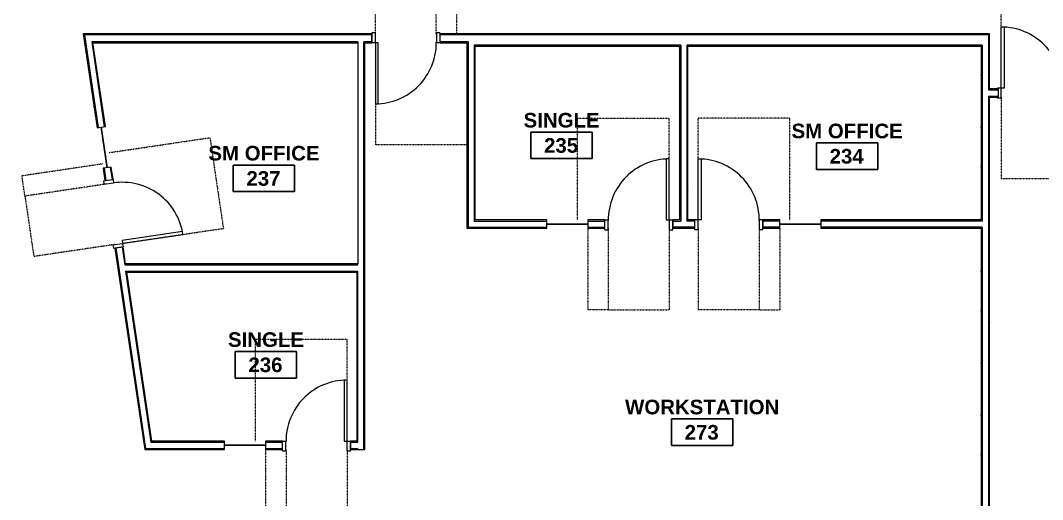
# Model space of a CAD drawing. Header units: inches. Extents: x 25329 to 28023, y 11893 to 13703.
# Drawn here: x 26732 to 27332, y 12308 to 12589 of the extents above; entities that cross this region are included whole.
import ezdxf

# ---------------------------------------------------------------- set-up
doc = ezdxf.new("R2010")
doc.units = ezdxf.units.IN
doc.header["$MEASUREMENT"] = 0
doc.linetypes.add('Dash', pattern=[0.25, 0.125, -0.125])
for name, color, linetype, lineweight in [('A-AREA-IDEN', 2, 'Continuous', 9), ('A-DOOR', 31, 'Continuous', 13), ('A-DOOR-FRAM', 31, 'Continuous', 20), ('A-GENM', 13, 'Continuous', 13), ('A-GLAZ', 151, 'Continuous', 13), ('A-WALL', 113, 'Continuous', 13), ('A-WALL-PATT', 111, 'Continuous', 13), ('I-WALL', 2, 'Continuous', 13)]:
    doc.layers.add(name, color=color, linetype=linetype, lineweight=lineweight)
doc.styles.add('Swis721 Lt BT_B', font='', dxfattribs={"height": 8.583975})
doc.styles.get('Swis721 Lt BT_B').set_extended_font_data('Swis721 Lt BT', bold=True)
pattern_1 = [(0, (0, 0), (30.72, 7.68), [1.267, -21.773, 1.267, -21.773, -122.88]), (0, (0, 0), (30.72, 7.68), [-46.08, 1.267, -44.813, 1.267, -21.773, -53.76]), (0, (0, 0), (30.72, 7.68), [-115.2, 1.267, -14.093, 1.267, -37.133]), (120, (11.52, 3.84), (-22.0110751, 22.7643004), [1.267, -21.773, 1.267, -21.773, -122.88]), (120, (11.52, 3.84), (-22.0110751, 22.7643004), [-46.08, 1.267, -44.813, 1.267, -21.773, -53.76]), (120, (11.52, 3.84), (-22.0110751, 22.7643004), [-115.2, 1.267, -14.093, 1.267, -37.133]), (240, (15.36, 19.2), (-8.7089249, -30.4443004), [1.267, -21.773, 1.267, -21.773, -122.88]), (240, (15.36, 19.2), (-8.7089249, -30.4443004), [-46.08, 1.267, -44.813, 1.267, -21.773, -53.76]), (240, (15.36, 19.2), (-8.7089249, -30.4443004), [-115.2, 1.267, -14.093, 1.267, -37.133])]

# ---------------------------------------------------------------- blocks, each defined once
blk = doc.blocks.new('Double Flush - Int-F-WDMF-72_ x 84_-4907585-FIRST FLOOR CONSTRUCTION')
at = {"layer": 'A-DOOR', "lineweight": 20}
for p, q in [((-34.16, -2.94), (-35.91, -2.94)), ((-35.91, -2.94), (-35.91, -38.75)), ((-34.16, -38.75), (-34.16, -2.94)), ((34.16, -2.94), (35.91, -2.94)), ((34.16, -38.75), (34.16, -2.94)), ((35.91, -2.94), (35.91, -38.75)), ((-35.91, -38.75), (-34.16, -38.75)), ((35.91, -38.75), (34.16, -38.75))]:
    blk.add_line(p, q, dxfattribs=at)
at = {"layer": 'A-DOOR', "lineweight": 9}
for centre, start, end in [((-35.91, -2.94), 270, 0.5), ((35.91, -2.94), 179.5, 270)]:
    blk.add_arc(centre, 35.81, start, end, dxfattribs=at)
at = {"layer": 'A-DOOR-FRAM'}
for p, q in [((-38, 2.94), (-38, 2.44)), ((-38, 2.94), (-36, 2.94)), ((-38, 2.44), (-37.5, 2.44)), ((-37.5, 2.44), (-37.5, -2.44)), ((-36, 2.94), (-36, -2.94)), ((36, 2.94), (36, -2.94)), ((36, 2.94), (38, 2.94)), ((37.5, 2.44), (37.5, -2.44)), ((37.5, 2.44), (38, 2.44)), ((38, 2.94), (38, 2.44)), ((-38, -2.94), (-38, -2.44)), ((-38, -2.44), (-37.5, -2.44)), ((-38, -2.94), (-36, -2.94)), ((36, -2.94), (38, -2.94)), ((37.5, -2.44), (38, -2.44)), ((38, -2.94), (38, -2.44))]:
    blk.add_line(p, q, dxfattribs=at)
at = {"layer": 'A-GENM', "linetype": 'Dash', "lineweight": 9}
for p, q in [((0.09, 50.44), (-35.91, 50.44)), ((-35.91, 2.44), (-35.91, 50.44)), ((0.09, 50.44), (35.91, 50.44)), ((35.91, 2.44), (35.91, 50.44)), ((35.87, 2.44), (35.91, 2.44)), ((-35.91, -2.44), (-35.91, -62.44)), ((35.87, -2.44), (35.91, -2.44)), ((35.91, -2.44), (35.91, -62.44)), ((-35.91, -62.44), (35.91, -62.44))]:
    blk.add_line(p, q, dxfattribs=at)
blk = doc.blocks.new('Single Flush - OTJ_SOLIDFLUSH_ALUM-4900816-FIRST FLOOR CONSTRUCTION')
at = {"layer": 'A-DOOR', "lineweight": 20}
for p, q in [((16.16, 38.25), (16.16, 2.44)), ((17.91, 38.25), (16.16, 38.25)), ((17.91, 2.44), (17.91, 38.25)), ((16.16, 2.44), (17.91, 2.44))]:
    blk.add_line(p, q, dxfattribs=at)
at = {"layer": 'A-DOOR', "lineweight": 9}
blk.add_arc((17.91, 2.44), 35.81, 90, 180.5, dxfattribs=at)
at = {"layer": 'A-DOOR-FRAM'}
for p, q in [((-20, -3.31), (-20, 2.44)), ((-20, 2.44), (-18, 2.44)), ((-18, -3.31), (-18, 2.44)), ((18, -3.31), (18, 2.44)), ((18, 2.44), (20, 2.44)), ((20, -3.31), (20, 2.44)), ((-20, -3.31), (-18, -3.31)), ((18, -3.31), (20, -3.31))]:
    blk.add_line(p, q, dxfattribs=at)
at = {"layer": 'A-GENM', "linetype": 'Dash', "lineweight": 9}
for p, q in [((-35.91, 62.25), (17.91, 62.25)), ((-35.91, 2.44), (-35.91, 62.25)), ((17.91, 2.44), (17.91, 62.25)), ((17.87, 2.44), (17.91, 2.44)), ((-29.91, -2.44), (-29.91, -50.25)), ((-17.91, -2.44), (-17.91, -50.25)), ((17.87, -2.44), (17.91, -2.44)), ((17.91, -2.44), (17.91, -50.25)), ((-17.91, -50.25), (-29.91, -50.25)), ((-17.91, -50.25), (17.91, -50.25))]:
    blk.add_line(p, q, dxfattribs=at)
blk = doc.blocks.new('Frameless opening with glazing - 24_ x 96_-4900874-FIRST FLOOR CONSTRUCTION')
at = {"layer": 'A-GLAZ', "lineweight": 30}
blk.add_line((-13.5, 0.0625), (10.5, 0.0625), dxfattribs=at)
blk = doc.blocks.new('Single Flush - OTJ_SOLIDFLUSH_ALUM-5159735-FIRST FLOOR CONSTRUCTION')
at = {"layer": 'A-DOOR', "lineweight": 20}
for p, q in [((16.16, 38.44), (16.16, 2.62)), ((17.91, 38.44), (16.16, 38.44)), ((17.91, 2.62), (17.91, 38.44)), ((16.16, 2.62), (17.91, 2.62))]:
    blk.add_line(p, q, dxfattribs=at)
at = {"layer": 'A-DOOR', "lineweight": 9}
blk.add_arc((17.91, 2.62), 35.81, 90, 180.5, dxfattribs=at)
at = {"layer": 'A-DOOR-FRAM'}
for p, q in [((-20, -3.12), (-20, 2.62)), ((-20, 2.62), (-18, 2.62)), ((-18, -3.12), (-18, 2.62)), ((18, -3.12), (18, 2.62)), ((18, 2.62), (20, 2.62)), ((20, -3.12), (20, 2.62)), ((-20, -3.12), (-18, -3.12)), ((18, -3.12), (20, -3.12))]:
    blk.add_line(p, q, dxfattribs=at)
at = {"layer": 'A-GENM', "linetype": 'Dash', "lineweight": 9}
for p, q in [((-35.91, 62.44), (17.91, 62.44)), ((17.91, 2.62), (17.91, 62.44)), ((17.87, 2.62), (17.91, 2.62)), ((-29.91, -2.63), (-29.91, -50.44)), ((-17.91, -2.63), (-17.91, -50.44)), ((17.87, -2.63), (17.91, -2.63)), ((17.91, -2.63), (17.91, -50.44)), ((-17.91, -50.44), (-29.91, -50.44)), ((-17.91, -50.44), (17.91, -50.44))]:
    blk.add_line(p, q, dxfattribs=at)
blk = doc.blocks.new('Single Flush - OTJ_SOLIDFLUSH_ALUM-4900275-FIRST FLOOR CONSTRUCTION')
at = {"layer": 'A-DOOR', "lineweight": 20}
for p, q in [((16.16, -2.44), (17.91, -2.44)), ((16.16, -38.25), (16.16, -2.44)), ((17.91, -2.44), (17.91, -38.25)), ((17.91, -38.25), (16.16, -38.25))]:
    blk.add_line(p, q, dxfattribs=at)
at = {"layer": 'A-DOOR', "lineweight": 9}
blk.add_arc((17.91, -2.44), 35.81, 179.5, 270, dxfattribs=at)
at = {"layer": 'A-DOOR-FRAM'}
for p, q in [((-20, 3.31), (-20, -2.44)), ((-20, 3.31), (-18, 3.31)), ((-18, 3.31), (-18, -2.44)), ((18, 3.31), (18, -2.44)), ((18, 3.31), (20, 3.31)), ((20, 3.31), (20, -2.44)), ((-20, -2.44), (-18, -2.44)), ((18, -2.44), (20, -2.44))]:
    blk.add_line(p, q, dxfattribs=at)
at = {"layer": 'A-GENM', "linetype": 'Dash', "lineweight": 9}
for p, q in [((-17.91, 50.25), (-29.91, 50.25)), ((-29.91, 2.44), (-29.91, 50.25)), ((-17.91, 50.25), (17.91, 50.25)), ((-17.91, 2.44), (-17.91, 50.25)), ((17.91, 2.44), (17.91, 50.25)), ((17.87, 2.44), (17.91, 2.44)), ((-35.91, -2.44), (-35.91, -62.25)), ((17.87, -2.44), (17.91, -2.44)), ((17.91, -2.44), (17.91, -62.25)), ((-35.91, -62.25), (17.91, -62.25))]:
    blk.add_line(p, q, dxfattribs=at)
blk = doc.blocks.new('Room Tag - Room Name and Number-3379422-FIRST FLOOR CONSTRUCTION')
at = {"layer": 'A-AREA-IDEN'}
for p, q in [((-0.1881, -0.1636), (-0.1881, -0.0018)), ((-0.1881, -0.0018), (0.1869, -0.0018)), ((0.1869, -0.0018), (-0.1881, -0.0018)), ((-0.1881, -0.0018), (-0.1881, -0.1636)), ((0.1869, -0.0018), (0.1869, -0.1636)), ((0.1869, -0.1636), (0.1869, -0.0018)), ((0.1869, -0.1636), (-0.1881, -0.1636)), ((-0.1881, -0.1636), (0.1869, -0.1636))]:
    blk.add_line(p, q, dxfattribs=at)

msp = doc.modelspace()

# ---------------------------------------------------------------- hatches: boundary and pattern name
at = {"layer": 'A-WALL-PATT', "lineweight": 9}
h = msp.add_hatch(dxfattribs=at)
h.set_pattern_fill('FP2_2', color=256, style=0, pattern_type=2)
h.set_pattern_definition(pattern_1)
h.paths.add_polyline_path([(26978.12, 12580.36), (26994.03, 12580.36), (26994.03, 12580.98), (26978.12, 12580.98)], flags=0)
h.paths.add_polyline_path([(26769.37, 12580.36), (26938.12, 12580.36), (26938.12, 12580.98), (26768.64, 12580.98), (26768.74, 12580.36)], flags=0)
h = msp.add_hatch(dxfattribs=at)
h.set_pattern_fill('FP2_2', color=256, style=0, pattern_type=2)
h.set_pattern_definition(pattern_1)
h.paths.add_polyline_path([(26804.78, 12337.71), (26805.32, 12337.71), (26787.89, 12455.33), (26787.27, 12455.24), (26804.69, 12337.71)], flags=0)
h.paths.add_polyline_path([(26781.41, 12494.81), (26782.03, 12494.9), (26780.95, 12502.16), (26780.34, 12502.07), (26781.4, 12494.9)], flags=0)
h.paths.add_polyline_path([(26776.82, 12525.81), (26777.44, 12525.9), (26769.37, 12580.36), (26768.74, 12580.35), (26773.97, 12545.04)], flags=0)
h = msp.add_hatch(dxfattribs=at)
h.set_pattern_fill('FP2_2', color=256, style=0, pattern_type=2)
h.set_pattern_definition(pattern_1)
h.paths.add_polyline_path([(26808.35, 12341.96), (26808.99, 12341.96), (26794.21, 12441.71), (26793.57, 12441.71), (26807.6, 12347.02)], flags=0)
h.paths.add_polyline_path([(26793.04, 12445.34), (26793.67, 12445.34), (26792.1, 12455.95), (26791.48, 12455.86), (26792.93, 12446.03)], flags=0)
h.paths.add_polyline_path([(26785.62, 12495.43), (26786.23, 12495.52), (26785.16, 12502.78), (26784.54, 12502.69), (26785.16, 12498.52)], flags=0)
h.paths.add_polyline_path([(26781.02, 12526.43), (26781.64, 12526.52), (26774.35, 12575.73), (26773.72, 12575.73), (26778.27, 12545.04)], flags=0)
h = msp.add_hatch(dxfattribs=at)
h.set_pattern_fill('FP2_2', color=256, style=0, pattern_type=2)
h.set_pattern_definition(pattern_1)
h.paths.add_polyline_path([(26934.12, 12445.96), (26934.12, 12575.73), (26933.5, 12575.73), (26933.5, 12445.96)], flags=0)
h = msp.add_hatch(dxfattribs=at)
h.set_pattern_fill('FP2_2', color=256, style=0, pattern_type=2)
h.set_pattern_definition(pattern_1)
h.paths.add_polyline_path([(27296.61, 12580.36), (27300.24, 12580.36), (27300.22, 12580.98), (26994.03, 12580.98), (26994.03, 12580.36), (27295.99, 12580.36)], flags=0)
h = msp.add_hatch(dxfattribs=at)
h.set_pattern_fill('FP2_2', color=256, style=0, pattern_type=2)
h.set_pattern_definition(pattern_1)
h.paths.add_polyline_path([(26994.03, 12466.86), (26994.66, 12466.86), (26994.66, 12576.36), (26994.03, 12576.36), (26994.03, 12471.11)], flags=0)
h = msp.add_hatch(dxfattribs=at)
h.set_pattern_fill('FP2_2', color=256, style=0, pattern_type=2)
h.set_pattern_definition(pattern_1)
h.paths.add_polyline_path([(27300.24, 12136.26), (27300.86, 12136.26), (27300.86, 12544.42), (27300.24, 12544.42), (27300.24, 12226.47)], flags=0)
h.paths.add_polyline_path([(27300.86, 12548.04), (27300.86, 12580.98), (27300.24, 12580.98), (27300.24, 12548.04)], flags=0)
h = msp.add_hatch(dxfattribs=at)
h.set_pattern_fill('FP2_2', color=256, style=0, pattern_type=2)
h.set_pattern_definition(pattern_1)
h.paths.add_polyline_path([(27123.78, 12573.73), (27295.99, 12573.73), (27295.99, 12574.36), (27123.16, 12574.36), (27123.16, 12573.73)], flags=0)
h.paths.add_polyline_path([(27118.91, 12573.73), (27119.53, 12573.73), (27119.51, 12574.36), (26998.28, 12574.36), (26998.28, 12573.73), (27010.17, 12573.73)], flags=0)
h = msp.add_hatch(dxfattribs=at)
h.set_pattern_fill('FP2_2', color=256, style=0, pattern_type=2)
h.set_pattern_definition(pattern_1)
h.paths.add_polyline_path([(26998.28, 12471.11), (26998.91, 12471.11), (26998.91, 12573.73), (26998.28, 12573.73), (26998.28, 12545.04)], flags=0)
h = msp.add_hatch(dxfattribs=at)
h.set_pattern_fill('FP2_2', color=256, style=0, pattern_type=2)
h.set_pattern_definition(pattern_1)
h.paths.add_polyline_path([(27118.91, 12466.86), (27119.53, 12466.86), (27119.53, 12467.48), (27118.91, 12467.48)], flags=0)
h.paths.add_polyline_path([(27118.91, 12471.11), (27119.53, 12471.11), (27119.53, 12573.73), (27118.91, 12573.73), (27118.91, 12471.73)], flags=0)
h = msp.add_hatch(dxfattribs=at)
h.set_pattern_fill('FP2_2', color=256, style=0, pattern_type=2)
h.set_pattern_definition(pattern_1)
h.paths.add_polyline_path([(27123.78, 12471.11), (27123.78, 12573.73), (27123.16, 12573.73), (27123.16, 12471.11)], flags=0)
h = msp.add_hatch(dxfattribs=at)
h.set_pattern_fill('FP2_2', color=256, style=0, pattern_type=2)
h.set_pattern_definition(pattern_1)
h.paths.add_polyline_path([(27295.99, 12136.26), (27296.61, 12136.26), (27296.61, 12226.47), (27295.99, 12226.47), (27295.99, 12225.84)], flags=0)
h.paths.add_polyline_path([(27295.99, 12230.09), (27296.61, 12230.09), (27296.61, 12467.48), (27295.99, 12467.48), (27295.99, 12230.72)], flags=0)
h.paths.add_polyline_path([(27296.61, 12471.11), (27296.61, 12574.36), (27295.99, 12574.36), (27295.99, 12471.11)], flags=0)
h = msp.add_hatch(dxfattribs=at)
h.set_pattern_fill('FP2_2', color=256, style=0, pattern_type=2)
h.set_pattern_definition(pattern_1)
h.paths.add_polyline_path([(27177.78, 12471.11), (27177.78, 12471.73), (27167.78, 12471.73), (27167.78, 12471.11)], flags=0)
h.paths.add_polyline_path([(27295.99, 12471.11), (27295.99, 12471.73), (27201.78, 12471.73), (27201.78, 12471.11), (27295.98, 12471.11)], flags=0)
h.paths.add_polyline_path([(27123.78, 12471.11), (27127.78, 12471.11), (27127.78, 12471.73), (27123.78, 12471.73)], flags=0)
h = msp.add_hatch(dxfattribs=at)
h.set_pattern_fill('FP2_2', color=256, style=0, pattern_type=2)
h.set_pattern_definition(pattern_1)
h.paths.add_polyline_path([(27167.78, 12466.86), (27177.78, 12466.86), (27177.78, 12467.48), (27167.78, 12467.48)], flags=0)
h.paths.add_polyline_path([(27123.78, 12466.86), (27127.78, 12466.86), (27127.78, 12467.48), (27119.53, 12467.48), (27119.53, 12466.86), (27123.16, 12466.86)], flags=0)
h.paths.add_polyline_path([(27272.45, 12466.86), (27295.99, 12466.86), (27295.98, 12467.48), (27201.78, 12467.48), (27201.78, 12466.86)], flags=0)
h = msp.add_hatch(dxfattribs=at)
h.set_pattern_fill('FP2_2', color=256, style=0, pattern_type=2)
h.set_pattern_definition(pattern_1)
h.paths.add_polyline_path([(26808.35, 12445.34), (26929.87, 12445.34), (26929.87, 12445.96), (26793.58, 12445.96), (26793.67, 12445.34), (26804.69, 12445.34)], flags=0)
h.paths.add_polyline_path([(26933.5, 12445.34), (26934.12, 12445.34), (26934.12, 12445.96), (26933.5, 12445.96)], flags=0)
h = msp.add_hatch(dxfattribs=at)
h.set_pattern_fill('FP2_2', color=256, style=0, pattern_type=2)
h.set_pattern_definition(pattern_1)
h.paths.add_polyline_path([(26934.12, 12337.09), (26934.12, 12445.34), (26933.5, 12445.34), (26933.5, 12337.09)], flags=0)
h = msp.add_hatch(dxfattribs=at)
h.set_pattern_fill('FP2_2', color=256, style=0, pattern_type=2)
h.set_pattern_definition(pattern_1)
h.paths.add_polyline_path([(26929.25, 12441.09), (26929.87, 12441.09), (26929.87, 12441.71), (26794.21, 12441.71), (26794.3, 12441.09), (26879.03, 12441.09)], flags=0)
h = msp.add_hatch(dxfattribs=at)
h.set_pattern_fill('FP2_2', color=256, style=0, pattern_type=2)
h.set_pattern_definition(pattern_1)
h.paths.add_polyline_path([(26885.67, 12341.34), (26885.67, 12341.96), (26875.67, 12341.96), (26875.67, 12341.34), (26879.03, 12341.34)], flags=0)
h.paths.add_polyline_path([(26808.45, 12341.34), (26851.67, 12341.34), (26851.67, 12341.96), (26808.35, 12341.96)], flags=0)
h.paths.add_polyline_path([(26929.25, 12341.34), (26929.25, 12341.96), (26925.67, 12341.96), (26925.67, 12341.34)], flags=0)

# ---------------------------------------------------------------- linework, layer by layer
at = {"layer": 'A-WALL'}
for p, q in [((26938.12, 12580.36), (26769.37, 12580.36)), ((26769.37, 12580.36), (26777.44, 12525.9)), ((26929.87, 12576.36), (26773.63, 12576.36)), ((26773.63, 12576.36), (26781.02, 12526.43)), ((26929.87, 12576.36), (26929.87, 12575.73)), ((26938.12, 12576.36), (26933.5, 12576.36)), ((26933.5, 12337.09), (26933.5, 12576.36)), ((27300.24, 12580.36), (26978.12, 12580.36)), ((26994.66, 12576.36), (26978.12, 12576.36)), ((26994.66, 12576.36), (26994.66, 12467.48)), ((27300.24, 12580.36), (27300.24, 12548.04)), ((26998.28, 12574.36), (26998.28, 12471.11)), ((27119.53, 12574.36), (26998.28, 12574.36)), ((27119.53, 12574.36), (27119.53, 12471.11)), ((27123.16, 12574.36), (27123.16, 12471.11)), ((27296.61, 12574.36), (27123.16, 12574.36)), ((27296.61, 12574.36), (27296.61, 12471.11)), ((27300.24, 12548.04), (27306.16, 12548.04)), ((27300.24, 12544.42), (27300.24, 12136.26)), ((27300.24, 12544.42), (27306.16, 12544.42)), ((26780.95, 12502.16), (26782.03, 12494.9)), ((26784.54, 12502.69), (26785.62, 12495.43)), ((26998.28, 12471.11), (27040.91, 12471.11)), ((27064.91, 12471.11), (27074.91, 12471.11)), ((27114.91, 12471.11), (27119.53, 12471.11)), ((27127.78, 12471.11), (27123.16, 12471.11)), ((27177.78, 12471.11), (27167.78, 12471.11)), ((27296.61, 12471.11), (27201.78, 12471.11)), ((26994.66, 12467.48), (27040.91, 12467.48)), ((27064.91, 12467.48), (27074.91, 12467.48)), ((27127.78, 12467.48), (27114.91, 12467.48)), ((27177.78, 12467.48), (27167.78, 12467.48)), ((27296.61, 12467.48), (27201.78, 12467.48)), ((27296.61, 12467.48), (27296.61, 12230.09)), ((26791.48, 12455.86), (26793.04, 12445.34)), ((26787.89, 12455.33), (26805.32, 12337.71)), ((26793.04, 12445.34), (26929.87, 12445.34)), ((26929.87, 12445.34), (26929.87, 12445.96)), ((26793.57, 12441.71), (26808.45, 12341.34)), ((26793.57, 12441.71), (26929.87, 12441.71)), ((26929.87, 12341.34), (26929.87, 12441.71)), ((26805.32, 12337.71), (26851.67, 12337.71)), ((26808.45, 12341.34), (26851.67, 12341.34)), ((26875.67, 12341.34), (26885.67, 12341.34)), ((26875.67, 12337.71), (26885.67, 12337.71)), ((26925.67, 12341.34), (26929.87, 12341.34)), ((26925.67, 12337.71), (26929.87, 12337.71)), ((26929.87, 12337.09), (26929.87, 12337.71))]:
    msp.add_line(p, q, dxfattribs=at)
at = {"layer": 'I-WALL'}
for p, q in [((26938.12, 12580.98), (26768.64, 12580.98)), ((26768.64, 12580.98), (26776.82, 12525.81)), ((26774.35, 12575.73), (26929.87, 12575.73)), ((26781.64, 12526.52), (26774.35, 12575.73)), ((26929.87, 12575.73), (26929.87, 12445.96)), ((26934.12, 12575.73), (26938.12, 12575.73)), ((26934.12, 12337.09), (26934.12, 12575.73)), ((26938.12, 12575.73), (26938.12, 12580.98)), ((26978.12, 12580.98), (26978.12, 12575.73)), ((27300.86, 12580.98), (26978.12, 12580.98)), ((26978.12, 12575.73), (26994.03, 12575.73)), ((26994.03, 12575.73), (26994.03, 12466.86)), ((27300.86, 12548.67), (27300.86, 12580.98)), ((26998.91, 12471.73), (26998.91, 12573.73)), ((26998.91, 12573.73), (27118.91, 12573.73)), ((27118.91, 12573.73), (27118.91, 12471.73)), ((27123.78, 12471.73), (27123.78, 12573.73)), ((27123.78, 12573.73), (27295.99, 12573.73)), ((27295.99, 12573.73), (27295.99, 12471.73)), ((27306.16, 12548.67), (27300.86, 12548.67)), ((27306.16, 12543.79), (27306.16, 12548.67)), ((27300.86, 12136.26), (27300.86, 12543.79)), ((27300.86, 12543.79), (27306.16, 12543.79)), ((26776.82, 12525.81), (26781.64, 12526.52)), ((26785.16, 12502.78), (26780.34, 12502.07)), ((26780.34, 12502.07), (26781.41, 12494.81)), ((26786.23, 12495.52), (26785.16, 12502.78)), ((26781.41, 12494.81), (26786.23, 12495.52)), ((27040.91, 12471.73), (26998.91, 12471.73)), ((27040.91, 12466.86), (27040.91, 12471.73)), ((27074.91, 12471.73), (27064.91, 12471.73)), ((27064.91, 12471.73), (27064.91, 12466.86)), ((27074.91, 12466.86), (27074.91, 12471.73)), ((27118.91, 12471.73), (27114.91, 12471.73)), ((27114.91, 12471.73), (27114.91, 12466.86)), ((27127.78, 12471.73), (27123.78, 12471.73)), ((27127.78, 12466.86), (27127.78, 12471.73)), ((27177.78, 12471.73), (27167.78, 12471.73)), ((27167.78, 12471.73), (27167.78, 12466.86)), ((27177.78, 12466.86), (27177.78, 12471.73)), ((27295.99, 12471.73), (27201.78, 12471.73)), ((27201.78, 12471.73), (27201.78, 12466.86)), ((26994.03, 12466.86), (27040.91, 12466.86)), ((27064.91, 12466.86), (27074.91, 12466.86)), ((27114.91, 12466.86), (27127.78, 12466.86)), ((27167.78, 12466.86), (27177.78, 12466.86)), ((27201.78, 12466.86), (27295.99, 12466.86)), ((27295.99, 12466.86), (27295.99, 12230.72)), ((26792.1, 12455.95), (26787.27, 12455.24)), ((26793.58, 12445.96), (26792.1, 12455.95)), ((26787.27, 12455.24), (26804.78, 12337.09)), ((26929.87, 12445.96), (26793.58, 12445.96)), ((26808.99, 12341.96), (26794.3, 12441.09)), ((26794.3, 12441.09), (26929.25, 12441.09)), ((26929.25, 12441.09), (26929.25, 12341.96)), ((26851.67, 12341.96), (26808.99, 12341.96)), ((26851.67, 12337.09), (26851.67, 12341.96)), ((26885.67, 12341.96), (26875.67, 12341.96)), ((26875.67, 12341.96), (26875.67, 12337.09)), ((26885.67, 12337.09), (26885.67, 12341.96)), ((26929.25, 12341.96), (26925.67, 12341.96)), ((26925.67, 12341.96), (26925.67, 12337.09)), ((26804.78, 12337.09), (26851.67, 12337.09)), ((26875.67, 12337.09), (26885.67, 12337.09)), ((26925.67, 12337.09), (26934.12, 12337.09))]:
    msp.add_line(p, q, dxfattribs=at)

# ---------------------------------------------------------------- block references
at = {"layer": 'A-AREA-IDEN', "xscale": 95.99999999999994, "yscale": 95.99999999999994, "zscale": 95.99999999999994}
for p in [(27049.58, 12523.45), (27217.28, 12517.11), (26874.79, 12504.08), (26875.97, 12394.69), (27132.14, 12355.11)]:
    msp.add_blockref('Room Tag - Room Name and Number-3379422-FIRST FLOOR CONSTRUCTION', p, dxfattribs=at)
at = {"layer": 'A-DOOR'}
for name, p, rotation in [('Single Flush - OTJ_SOLIDFLUSH_ALUM-5159735-FIRST FLOOR CONSTRUCTION', (26958.12, 12578.36), 180), ('Double Flush - Int-F-WDMF-72_ x 84_-4907585-FIRST FLOOR CONSTRUCTION', (27343.66, 12546.23), 180), ('Single Flush - OTJ_SOLIDFLUSH_ALUM-4900275-FIRST FLOOR CONSTRUCTION', (27147.78, 12469.29), 180), ('Single Flush - OTJ_SOLIDFLUSH_ALUM-4900816-FIRST FLOOR CONSTRUCTION', (26786.75, 12475.38), 278.4276827346337)]:
    msp.add_blockref(name, p, dxfattribs=dict(at, rotation=rotation))
for p in [(27094.91, 12469.29), (26905.67, 12339.53)]:
    msp.add_blockref('Single Flush - OTJ_SOLIDFLUSH_ALUM-4900816-FIRST FLOOR CONSTRUCTION', p, dxfattribs=at)
at = {"layer": 'A-GLAZ'}
for p, rotation in [((26780.77, 12515.78), 98.42768273463366), ((27051.41, 12469.29), 180), ((27188.28, 12469.29), 180)]:
    msp.add_blockref('Frameless opening with glazing - 24_ x 96_-4900874-FIRST FLOOR CONSTRUCTION', p, dxfattribs=dict(at, rotation=rotation))
msp.add_blockref('Frameless opening with glazing - 24_ x 96_-4900874-FIRST FLOOR CONSTRUCTION', (26865.17, 12339.53), dxfattribs=at)

# ---------------------------------------------------------------- texts
at = {"layer": 'A-AREA-IDEN', "char_height": 8.584, "attachment_point": 2, "line_spacing_factor": 0.998538, "style": 'Swis721 Lt BT_B'}
for s, insert, width in [('SINGLE', (27049.59, 12534.58), 49.464), ('SM OFFICE', (27217.29, 12528.25), 73.872), ('235', (27049.3, 12519.76), 23.004), ('SM OFFICE', (26874.8, 12515.22), 73.872), ('234', (27217.01, 12513.42), 23.004), ('237', (26874.52, 12500.39), 23.004), ('SINGLE', (26875.98, 12405.83), 49.464), ('236', (26875.69, 12391), 23.004), ('WORKSTATION', (27132.15, 12366.25), 99.144), ('273', (27131.86, 12351.42), 23.004)]:
    msp.add_mtext(s, dxfattribs=dict(at, insert=insert, width=width))

doc.saveas('drawing.dxf')
